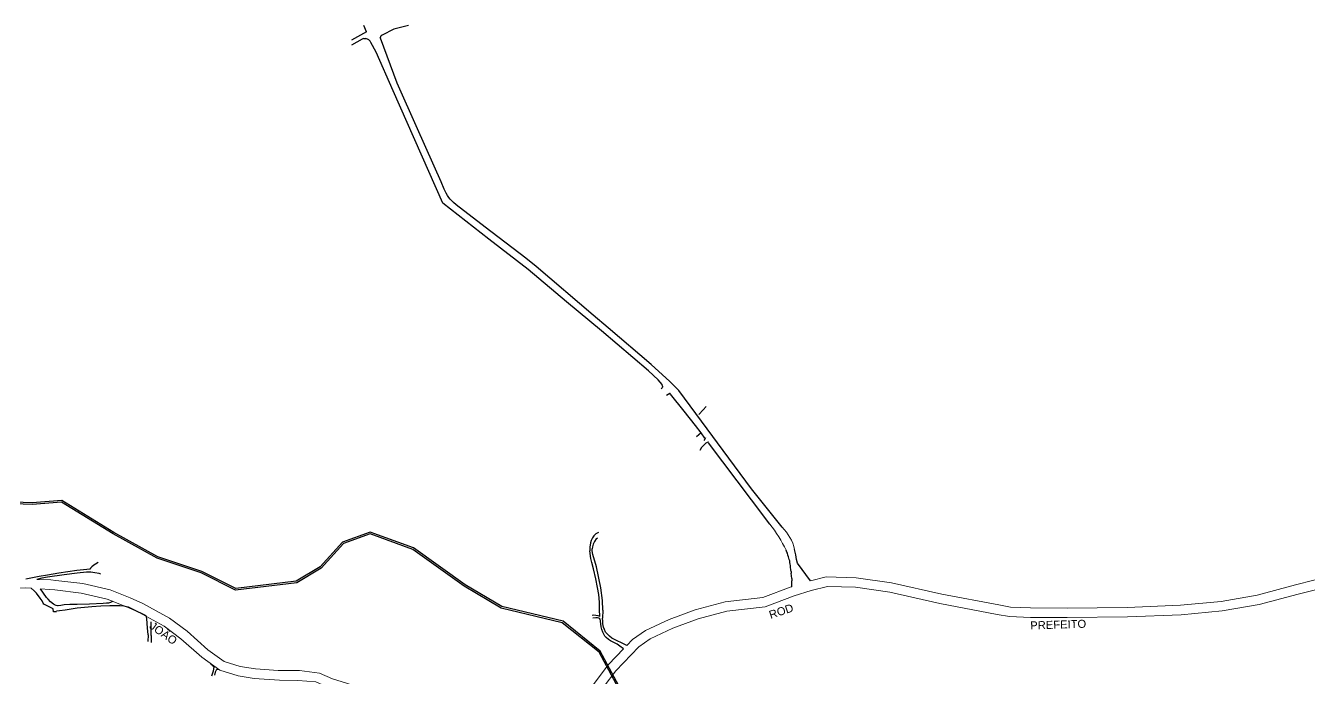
# Model space of a CAD drawing. Header units: millimetres. Extents: x 583 to 26013, y 350 to 21391.
# Drawn here: x 12184 to 13788, y 13068 to 13884 of the extents above; entities that cross this region are included whole.
import ezdxf

# ---------------------------------------------------------------- set-up
doc = ezdxf.new("R2010")
doc.units = ezdxf.units.MM
for name, color, linetype in [('105-QUADRAS_ESTRADAS', 80, 'Continuous'), ('110-CERCA_DE_ARAME', 10, 'Continuous'), ('RIOS', 140, 'Continuous')]:
    doc.layers.add(name, color=color, linetype=linetype)
doc.styles.add('EU', font='arial.ttf', dxfattribs={"height": 10})

msp = doc.modelspace()

# ---------------------------------------------------------------- linework, layer by layer
at = {"color": 0, "linetype": 'Continuous', "lineweight": 20}
for points in [[(12191.0461, 13180.6075), (12183.64214, 13181.07159), (12152.41551, 13179.20241), (12135.31551, 13178.40241), (12115.31551, 13177.40241), (12091.21551, 13180.10241), (12059.91551, 13193.00241), (12026.01551, 13212.60241), (11985.92446, 13231.66078), (11937.91551, 13249.30241), (11930.31551, 13251.20241), (11925.86474, 13252.28882)], [(12672.6201, 13039.54461), (12671.91537, 13039.82757), (12647.18449, 13047.40203), (12598.26597, 13057.82186), (12567.78756, 13067.37047), (12551.36659, 13074.42183), (12526.30308, 13077.71006), (12499.87124, 13077.60864), (12471.41962, 13079.79638), (12452.44541, 13082.91474), (12432.37398, 13089.01575), (12411.70732, 13103.69996), (12385.92288, 13126.69689), (12364.04559, 13143.10485), (12330.74825, 13161.47557), (12314.95833, 13168.57201), (12289.78544, 13178.39048), (12255.91465, 13186.34575), (12221.97112, 13190.43665), (12215.65657, 13191.07342), (12198.17226, 13191.5928)], [(13819.91551, 13185.00241), (13773.81551, 13173.10241), (13725.31551, 13160.10241), (13679.0944, 13152.21805), (13627.91551, 13147.40241), (13560.60436, 13144.67452), (13485.51551, 13143.80241), (13439.41551, 13143.90241), (13413.41551, 13145.10241), (13397.91551, 13147.80241), (13326.44942, 13161.5904), (13263.71551, 13175.70241), (13220.91551, 13181.70241), (13185.81551, 13182.80241), (13165.41551, 13177.60241), (13144.51551, 13170.90241), (13108.11551, 13157.10241), (13060.41551, 13151.90241), (13024.41551, 13142.30241), (12992.81551, 13130.60241), (12964.61551, 13117.10241), (12950.11551, 13107.20241), (12921.71551, 13077.50241), (12892.61551, 13038.90241)], [(13141.45358, 13182.52237), (13140.55419, 13182.23405), (13105.29308, 13168.86582), (13058.20656, 13163.7327), (13020.7782, 13153.7518), (12988.13156, 13141.66428), (12958.60664, 13127.53001), (12942.31115, 13116.40412), (12935.23009, 13108.99893)], [(13816.46115, 13196.50407), (13770.76239, 13184.70765), (13722.74766, 13171.83772), (13677.52119, 13164.12302), (13627.1099, 13159.37961), (13560.29165, 13156.6717), (13485.45884, 13155.80256), (13439.7053, 13155.90181), (13414.72702, 13157.05466), (13400.08197, 13159.60573), (13328.90342, 13173.33824), (13265.8689, 13187.51788), (13221.93941, 13193.67622), (13184.49556, 13194.84967), (13164.54936, 13189.76534)], [(12658.23699, 13031.46671), (12644.17168, 13035.77457), (12595.21551, 13046.20241), (12563.61551, 13056.10241), (12546.61551, 13063.40241), (12524.47904, 13065.33849), (12501.5259, 13065.44598), (12469.98392, 13067.87135), (12449.71551, 13071.20241), (12427.01551, 13078.10241), (12404.21551, 13094.30241), (12378.31551, 13117.40241), (12357.51551, 13133.00241), (12325.38125, 13150.73144), (12310.31551, 13157.50241), (12286.21551, 13166.90241), (12253.8184, 13174.51155), (12220.65108, 13178.50891), (12214.28577, 13179.15079), (12202.72703, 13179.87531)], [(12931.26525, 13104.8526), (12912.55665, 13085.28762), (12883.41332, 13046.63015), (12860.43344, 13022.01572), (12857.89856, 13019.87918)]]:
    msp.add_lwpolyline(points, dxfattribs=at)
for centre, radius, start, end in [((12973.93407, 13149.7427), 178.54657, 25.99644853, 38.42289828), ((13087.60159, 13215.11788), 58.97174, 13.61779094, 45.11721448)]:
    msp.add_arc(centre, radius, start, end, dxfattribs=at)
at = {"layer": '105-QUADRAS_ESTRADAS', "color": 0, "linetype": 'Continuous'}
for p, q in [((12762.71551, 13617.00241), (12705.61551, 13662.10241)), ((12811.91551, 13579.10241), (12762.71551, 13617.00241)), ((12859.91551, 13538.50241), (12811.91551, 13579.10241)), ((12903.71551, 13502.20241), (12859.91551, 13538.50241)), ((12912.11551, 13506.00241), (12893.31551, 13521.90241)), ((12962.31551, 13452.40241), (12903.71551, 13502.20241)), ((12965.71551, 13460.40241), (12912.11551, 13506.00241)), ((12988.81551, 13439.00241), (12965.71551, 13460.40241)), ((12974.41551, 13441.00241), (12962.31551, 13452.40241)), ((12979.51551, 13435.10241), (12974.41551, 13441.00241)), ((13000.11551, 13427.60241), (12988.81551, 13439.00241)), ((12979.01551, 13430.60241), (12978.01551, 13429.70241)), ((12979.61551, 13431.30241), (12979.01551, 13430.60241)), ((12980.01551, 13433.30241), (12979.51551, 13435.10241)), ((12979.91551, 13432.20241), (12979.61551, 13431.30241)), ((12980.01551, 13433.30241), (12979.91551, 13432.20241)), ((12988.91551, 13424.10241), (12984.71551, 13421.50241)), ((12989.31551, 13424.10241), (12988.91551, 13424.10241)), ((12989.81551, 13423.10241), (12989.31551, 13424.10241)), ((13006.81551, 13401.80241), (12989.81551, 13423.10241)), ((13034.41551, 13407.90241), (13030.61551, 13403.50241)), ((13021.11551, 13384.00241), (13006.81551, 13401.80241)), ((13030.61551, 13403.50241), (13025.21551, 13397.70241)), ((13021.11551, 13384.00241), (13021.11551, 13384.00241)), ((13028.01551, 13374.90241), (13021.11551, 13383.90241)), ((13028.01551, 13374.90241), (13022.51551, 13369.70241)), ((13031.21551, 13359.20241), (13028.71551, 13356.40241)), ((13034.01551, 13361.90241), (13031.21551, 13359.20241)), ((13032.91551, 13367.00241), (13031.51551, 13365.20241)), ((13033.71551, 13368.40241), (13032.91551, 13367.00241)), ((13035.71551, 13362.80241), (13034.01551, 13361.90241)), ((13036.81551, 13363.20241), (13035.71551, 13362.80241)), ((13037.21551, 13363.10241), (13036.81551, 13363.20241)), ((13028.71551, 13356.40241), (13026.31551, 13352.70241)), ((13129.21551, 13256.90241), (13091.11551, 13304.90241)), ((12894.11551, 13246.00241), (12892.41551, 13243.60241)), ((12896.61551, 13248.40241), (12894.11551, 13246.00241)), ((12899.81551, 13250.40241), (12896.61551, 13248.40241)), ((12889.01551, 13232.10241), (12888.91551, 13227.30241)), ((12889.91551, 13237.50241), (12889.01551, 13232.10241)), ((12890.61551, 13240.10241), (12889.91551, 13237.50241)), ((12892.41551, 13243.60241), (12890.61551, 13240.10241)), ((12892.51551, 13232.50241), (12892.11551, 13229.80241)), ((12892.11551, 13227.30241), (12892.11551, 13229.80241)), ((12893.41551, 13235.80241), (12892.51551, 13232.50241)), ((12894.81551, 13238.80241), (12893.41551, 13235.80241)), ((12897.01551, 13242.20241), (12894.81551, 13238.80241)), ((12898.51551, 13243.20241), (12897.01551, 13242.20241)), ((13145.51551, 13225.80241), (13144.91551, 13229.00241)), ((12890.41551, 13217.60241), (12888.91551, 13227.30241)), ((12891.71551, 13212.90241), (12890.41551, 13217.60241)), ((12893.51551, 13204.90241), (12891.71551, 13212.90241)), ((12893.01551, 13222.70241), (12892.11551, 13227.30241)), ((12897.21551, 13207.40241), (12893.01551, 13222.70241)), ((13146.21551, 13222.20241), (13145.51551, 13225.80241)), ((13147.41551, 13216.40241), (13146.21551, 13222.20241)), ((13148.31551, 13211.90241), (13147.41551, 13216.40241)), ((12211.51551, 13197.10241), (12201.11551, 13195.20241)), ((12232.31551, 13197.50241), (12211.41551, 13194.40241)), ((12225.81551, 13199.60241), (12211.51551, 13197.10241)), ((12248.11551, 13202.70241), (12225.81551, 13199.60241)), ((12248.61551, 13199.30241), (12232.31551, 13197.50241)), ((12260.71551, 13204.10241), (12248.11551, 13202.70241)), ((12260.51551, 13200.60241), (12248.61551, 13199.30241)), ((12265.91551, 13200.50241), (12260.51551, 13200.60241)), ((12264.31551, 13204.50241), (12260.71551, 13204.10241)), ((12265.21551, 13205.70241), (12264.31551, 13204.50241)), ((12267.01551, 13207.30241), (12265.21551, 13205.70241)), ((12270.91551, 13199.70241), (12265.91551, 13200.50241)), ((12269.61551, 13209.40241), (12267.01551, 13207.30241)), ((12271.71551, 13210.80241), (12269.61551, 13209.40241)), ((12276.01551, 13198.80241), (12270.91551, 13199.70241)), ((12274.81551, 13212.60241), (12271.71551, 13210.80241)), ((12278.21551, 13198.20241), (12276.01551, 13198.80241)), ((12896.71551, 13192.30241), (12893.51551, 13204.90241)), ((12902.61551, 13181.20241), (12897.21551, 13207.40241)), ((13164.54936, 13189.76534), (13148.31551, 13211.90241)), ((12201.11551, 13195.20241), (12184.35232, 13192.00333)), ((12204.51551, 13193.00241), (12198.17226, 13191.5928)), ((12211.41551, 13194.40241), (12204.51551, 13193.00241)), ((12898.81551, 13181.30241), (12896.71551, 13192.30241)), ((12900.21551, 13172.60241), (12898.81551, 13181.30241)), ((12904.91551, 13165.30241), (12902.61551, 13181.20241)), ((12210.21551, 13169.10241), (12202.72703, 13179.87531)), ((12212.31551, 13166.80241), (12210.21551, 13169.10241)), ((12215.31551, 13163.70241), (12212.31551, 13166.80241)), ((12901.01551, 13163.00241), (12900.21551, 13172.60241)), ((12905.51551, 13153.30241), (12904.91551, 13165.30241)), ((12218.71551, 13154.80241), (12207.0312, 13160.47104)), ((12219.01551, 13160.60241), (12215.31551, 13163.70241)), ((12219.11551, 13150.90241), (12218.71551, 13154.80241)), ((12220.31551, 13159.70241), (12219.01551, 13160.60241)), ((12223.01551, 13151.00241), (12219.11551, 13150.90241)), ((12222.61551, 13158.80241), (12220.31551, 13159.70241)), ((12223.91551, 13158.40241), (12222.61551, 13158.80241)), ((12226.71551, 13152.10241), (12222.81551, 13151.70241)), ((12224.91551, 13158.40241), (12223.91551, 13158.40241)), ((12228.41551, 13158.90241), (12224.91551, 13158.40241)), ((12233.61551, 13153.10241), (12226.71551, 13152.10241)), ((12232.31551, 13159.60241), (12228.41551, 13158.90241)), ((12239.61551, 13160.10241), (12232.31551, 13159.60241)), ((12248.61551, 13155.70241), (12233.61551, 13153.10241)), ((12248.51551, 13160.30241), (12239.61551, 13160.10241)), ((12264.21551, 13160.70241), (12248.51551, 13160.30241)), ((12266.91551, 13157.20241), (12248.61551, 13155.70241)), ((12281.31551, 13161.50241), (12264.21551, 13160.70241)), ((12278.11551, 13158.00241), (12266.91551, 13157.20241)), ((12289.61551, 13158.40241), (12278.11551, 13158.00241)), ((12285.31551, 13161.80241), (12281.31551, 13161.50241)), ((12287.91551, 13162.10241), (12285.31551, 13161.80241)), ((12290.31551, 13162.90241), (12287.91551, 13162.10241)), ((12297.81551, 13158.50241), (12289.61551, 13158.40241)), ((12292.01551, 13163.60241), (12290.31551, 13162.90241)), ((12292.81551, 13163.90241), (12292.01551, 13163.60241)), ((12302.21551, 13158.40241), (12297.81551, 13158.50241)), ((12307.31551, 13158.00241), (12302.21551, 13158.40241)), ((12310.31551, 13157.50241), (12307.31551, 13158.00241)), ((12312.61551, 13156.80241), (12310.31551, 13157.50241)), ((12319.31551, 13153.70241), (12312.61551, 13156.80241)), ((12334.01551, 13146.50241), (12319.31551, 13153.70241)), ((12901.11551, 13159.50241), (12901.01551, 13163.00241)), ((12901.31551, 13154.00241), (12901.11551, 13159.50241)), ((12901.41551, 13145.30241), (12901.31551, 13154.00241)), ((12905.51551, 13153.30241), (12905.01551, 13143.10241)), ((12334.61551, 13146.20241), (12334.01551, 13146.50241)), ((12335.21551, 13145.60241), (12334.61551, 13146.20241)), ((12335.41551, 13144.70241), (12335.21551, 13145.60241)), ((12335.81551, 13142.30241), (12335.41551, 13144.70241)), ((12336.61551, 13131.10241), (12335.81551, 13142.30241)), ((12340.91551, 13135.50241), (12340.91551, 13138.50241)), ((12341.11551, 13129.20241), (12340.91551, 13135.50241)), ((12893.71551, 13146.70241), (12891.81551, 13146.50241)), ((12896.51551, 13143.60241), (12892.91551, 13143.00241)), ((12896.61551, 13146.40241), (12893.71551, 13146.70241)), ((12898.71551, 13143.70241), (12896.51551, 13143.60241)), ((12899.41551, 13146.00241), (12896.61551, 13146.40241)), ((12900.31551, 13143.20241), (12898.71551, 13143.70241)), ((12901.41551, 13145.30241), (12899.41551, 13146.00241)), ((12901.51551, 13142.10241), (12900.31551, 13143.20241)), ((12902.11551, 13141.20241), (12901.51551, 13142.10241)), ((12902.41551, 13140.20241), (12902.11551, 13141.20241)), ((12902.51551, 13138.90241), (12902.41551, 13140.20241)), ((12902.71551, 13135.90241), (12902.51551, 13138.90241)), ((12903.21551, 13132.30241), (12902.71551, 13135.90241)), ((12905.11551, 13139.50241), (12905.01551, 13143.10241)), ((12905.41551, 13135.90241), (12905.11551, 13139.50241)), ((12906.11551, 13132.00241), (12905.41551, 13135.90241)), ((12337.21551, 13122.10241), (12336.61551, 13131.10241)), ((12337.21551, 13122.10241), (12336.91551, 13114.10241)), ((12341.21551, 13121.30241), (12340.91551, 13112.60241)), ((12341.21551, 13121.30241), (12341.11551, 13129.20241)), ((12904.01551, 13128.90241), (12903.21551, 13132.30241)), ((12905.41551, 13125.70241), (12904.01551, 13128.90241)), ((12906.61551, 13123.00241), (12905.41551, 13125.70241)), ((12907.31551, 13128.90241), (12906.11551, 13132.00241)), ((12907.91551, 13120.80241), (12906.61551, 13123.00241)), ((12908.81551, 13125.70241), (12907.31551, 13128.90241)), ((12909.31551, 13119.00241), (12907.91551, 13120.80241)), ((12911.31551, 13123.10241), (12908.81551, 13125.70241)), ((12912.41551, 13116.30241), (12909.31551, 13119.00241)), ((12913.51551, 13120.60241), (12911.31551, 13123.10241)), ((12916.61551, 13118.10241), (12913.51551, 13120.60241)), ((12935.23009, 13108.99893), (12916.61551, 13118.10241)), ((12914.91551, 13114.80241), (12912.41551, 13116.30241)), ((12919.71551, 13112.30241), (12914.91551, 13114.80241)), ((12923.01551, 13110.60241), (12919.71551, 13112.30241)), ((12926.71551, 13108.10241), (12923.01551, 13110.60241)), ((12931.26525, 13104.8526), (12926.71551, 13108.10241)), ((12418.41551, 13083.60241), (12415.81551, 13085.40241)), ((12418.41551, 13076.90241), (12416.61551, 13070.50241)), ((12419.21551, 13082.50241), (12418.41551, 13083.60241)), ((12418.91551, 13079.90241), (12418.41551, 13076.90241)), ((12419.21551, 13081.90241), (12418.91551, 13079.90241)), ((12419.21551, 13082.50241), (12419.21551, 13081.90241)), ((12421.21551, 13075.80241), (12420.11551, 13071.70241)), ((12422.11551, 13078.10241), (12421.21551, 13075.80241)), ((12422.61551, 13078.50241), (12422.11551, 13078.10241)), ((12423.21551, 13078.80241), (12422.61551, 13078.50241)), ((12423.71551, 13079.10241), (12423.21551, 13078.80241)), ((12424.91551, 13078.80241), (12423.71551, 13079.10241))]:
    msp.add_line(p, q, dxfattribs=at)
at = {"layer": '110-CERCA_DE_ARAME', "color": 0, "linetype": 'Continuous'}
for p, q in [((12610.01551, 13876.00241), (12591.21551, 13865.80241)), ((12610.01551, 13876.00241), (12606.61551, 13883.90241)), ((12627.71551, 13870.30241), (12627.41551, 13869.60241)), ((12628.41551, 13871.00241), (12627.71551, 13870.30241)), ((12629.81551, 13871.80241), (12628.41551, 13871.00241)), ((12644.11551, 13879.40241), (12629.81551, 13871.80241)), ((12662.61551, 13883.90241), (12644.11551, 13879.40241)), ((12604.61551, 13867.10241), (12591.21551, 13859.50241)), ((12605.61551, 13867.50241), (12604.61551, 13867.10241)), ((12606.61551, 13867.80241), (12605.61551, 13867.50241)), ((12606.61551, 13867.80241), (12609.11551, 13867.80241)), ((12610.21551, 13867.50241), (12609.11551, 13867.80241)), ((12611.21551, 13867.20241), (12610.21551, 13867.50241)), ((12612.31551, 13866.70241), (12611.21551, 13867.20241)), ((12613.01551, 13866.20241), (12612.31551, 13866.70241)), ((12613.81551, 13865.50241), (12613.01551, 13866.20241)), ((12614.61551, 13864.60241), (12613.81551, 13865.50241)), ((12615.51551, 13862.90241), (12614.61551, 13864.60241)), ((12622.11551, 13850.70241), (12615.51551, 13862.90241)), ((12627.41551, 13869.60241), (12627.31551, 13868.90241)), ((12627.51551, 13868.10241), (12627.31551, 13868.90241)), ((12648.41551, 13812.10241), (12627.51551, 13868.10241)), ((12643.41551, 13802.50241), (12622.11551, 13850.70241)), ((12673.61551, 13755.00241), (12648.41551, 13812.10241)), ((12705.61551, 13662.10241), (12643.41551, 13802.50241)), ((12703.21551, 13688.70241), (12673.61551, 13755.00241)), ((12707.21551, 13679.30241), (12703.21551, 13688.70241)), ((12709.51551, 13674.60241), (12707.21551, 13679.30241)), ((12711.21551, 13671.60241), (12709.51551, 13674.60241)), ((12713.01551, 13669.20241), (12711.21551, 13671.60241)), ((12714.51551, 13667.10241), (12713.01551, 13669.20241)), ((12716.21551, 13665.30241), (12714.51551, 13667.10241)), ((12718.71551, 13663.00241), (12716.21551, 13665.30241)), ((12722.01551, 13659.90241), (12718.71551, 13663.00241)), ((12758.51551, 13632.00241), (12722.01551, 13659.90241)), ((12809.31551, 13593.20241), (12758.51551, 13632.00241)), ((12821.91551, 13583.00241), (12809.31551, 13593.20241)), ((12893.31551, 13521.90241), (12821.91551, 13583.00241)), ((13091.11551, 13304.90241), (13000.11551, 13427.60241)), ((13032.81551, 13368.30241), (13028.01551, 13374.90241)), ((13091.11551, 13291.20241), (13037.11551, 13362.30241)), ((13113.81551, 13260.70241), (13091.11551, 13291.20241)), ((13135.31551, 13225.50241), (13134.41551, 13228.00241)), ((13135.91551, 13224.30241), (13135.31551, 13225.50241)), ((13136.61551, 13221.90241), (13135.91551, 13224.30241)), ((13137.21551, 13220.00241), (13136.61551, 13221.90241)), ((13137.71551, 13218.30241), (13137.21551, 13220.00241)), ((13138.21551, 13216.50241), (13137.71551, 13218.30241)), ((13138.71551, 13214.70241), (13138.21551, 13216.50241)), ((13139.01551, 13212.80241), (13138.71551, 13214.70241)), ((13139.31551, 13210.70241), (13139.01551, 13212.80241)), ((13139.61551, 13208.90241), (13139.31551, 13210.70241)), ((13139.81551, 13206.70241), (13139.61551, 13208.90241)), ((13140.31551, 13203.40241), (13139.81551, 13206.70241)), ((13140.61551, 13201.30241), (13140.31551, 13203.40241)), ((13140.61551, 13201.30241), (13140.61551, 13199.20241)), ((13140.81551, 13196.10241), (13140.61551, 13199.20241)), ((13141.21551, 13192.80241), (13140.81551, 13196.10241)), ((13141.21551, 13192.80241), (13141.21551, 13189.90241)), ((13141.45358, 13182.52237), (13141.21551, 13189.90241)), ((13141.41551, 13183.60241), (13141.31551, 13186.80241)), ((12194.91551, 13177.20241), (12191.0461, 13180.6075)), ((12197.71551, 13174.40241), (12194.91551, 13177.20241)), ((12202.61551, 13168.10241), (12197.71551, 13174.40241)), ((12204.81551, 13164.70241), (12202.61551, 13168.10241)), ((12206.21551, 13162.10241), (12204.81551, 13164.70241)), ((12207.0312, 13160.47104), (12206.21551, 13162.10241))]:
    msp.add_line(p, q, dxfattribs=at)
at = {"layer": 'RIOS', "lineweight": 25, "flags": 128}
for points in [[(12946.51822, 13015.09745), (12900.60079, 13100.73342), (12854.68335, 13137.41998), (12778.19741, 13155.77601), (12732.27997, 13183.31005), (12667.99556, 13229.17463), (12614.87792, 13248.55043), (12581.20514, 13236.33858), (12553.65467, 13205.7452), (12523.04305, 13187.38917), (12446.51399, 13178.21115), (12403.65771, 13199.62652), (12348.55679, 13217.98255), (12293.45587, 13248.55043), (12229.21457, 13288.32183), (12192.48062, 13285.26249), (12112.8904, 13288.32183)], [(12948.18269, 13016.22558), (12902.1696, 13102.03995), (12855.58352, 13139.26074), (12778.96266, 13157.64914), (12733.37677, 13184.98438), (12668.93607, 13230.96046), (12614.8799, 13250.67861), (12580.05341, 13238.04835), (12552.36907, 13207.3063), (12522.38082, 13189.32408), (12446.87141, 13180.26835), (12404.42462, 13201.4791), (12349.36485, 13219.82141), (12294.46794, 13250.27612), (12229.70623, 13290.3697), (12192.43587, 13287.26569), (12112.98751, 13290.31957)]]:
    msp.add_lwpolyline(points, dxfattribs=at)

# ---------------------------------------------------------------- texts
at = {"color": 0, "linetype": 'Continuous', "lineweight": 20, "style": 'EU'}
for s, rotation, p in [('ROD', 18.54834876, (13114.97307, 13142.14977)), ('JOÃO', 324.66297427, (12337.95929, 13131.21284)), ('PREFEITO', 1.82965596, (13439.41551, 13128.98067))]:
    msp.add_text(s, height=10, rotation=rotation, dxfattribs=at).set_placement(p)

doc.saveas('drawing.dxf')
